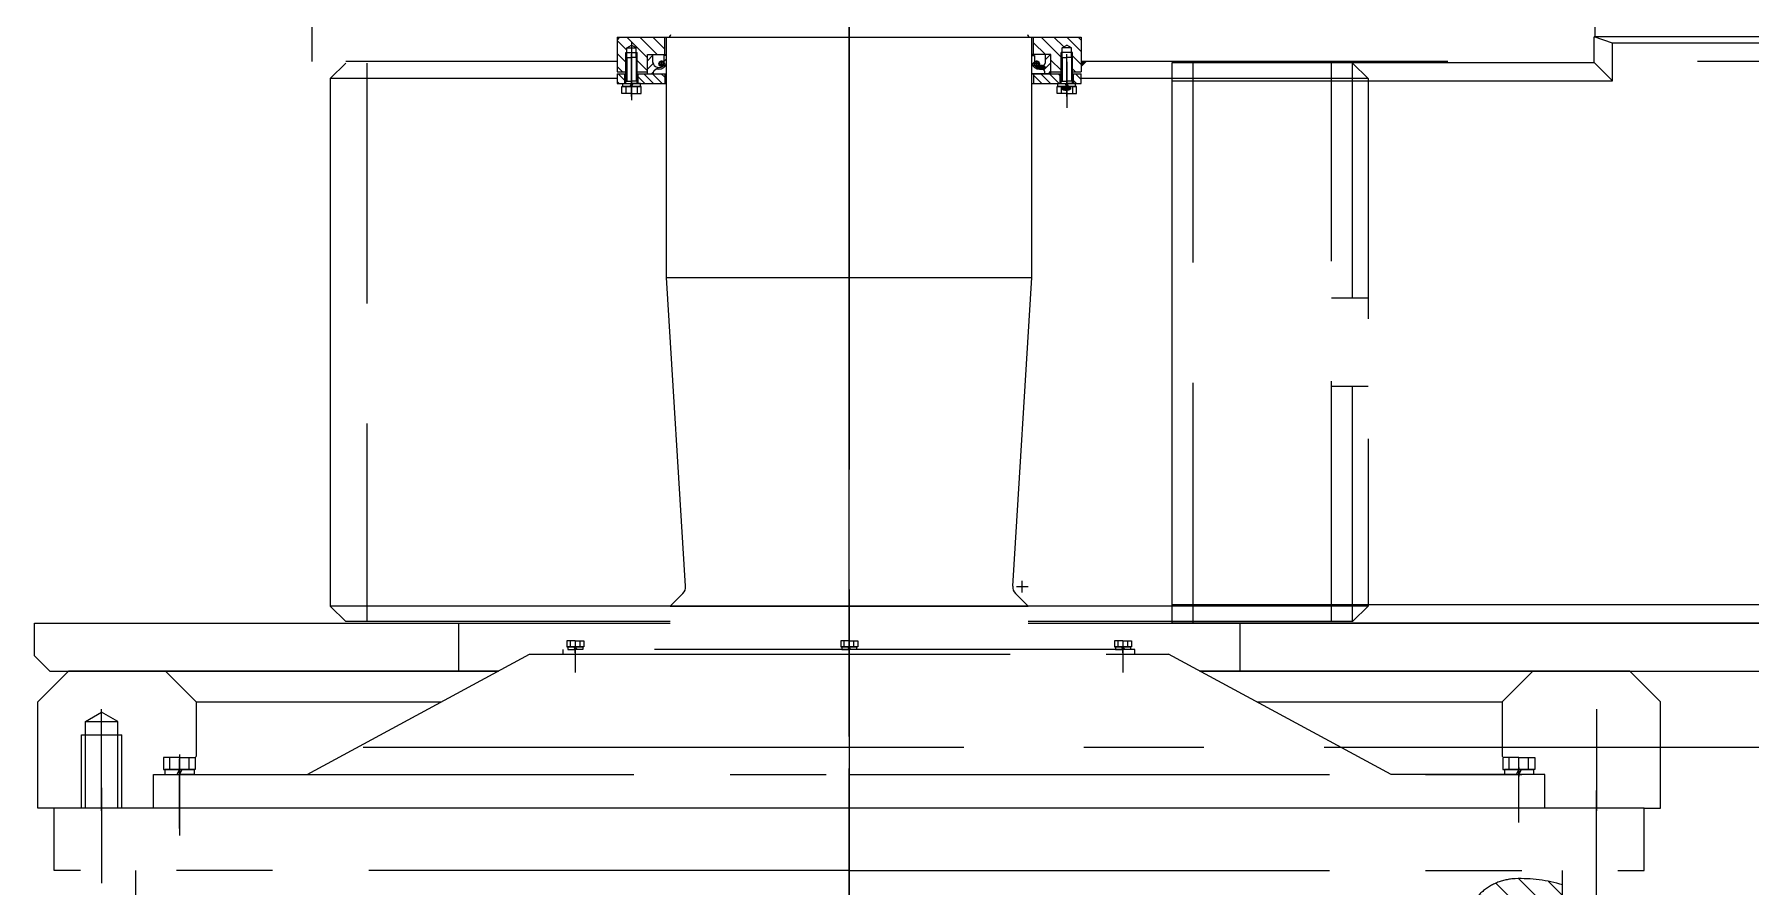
# Model space of a CAD drawing. Header units: millimetres. Extents: x -254 to 20771, y -723 to 14152.
# Drawn here: x 2806 to 4593, y 10558 to 11446 of the extents above; entities that cross this region are included whole.
import ezdxf
from ezdxf.enums import TextEntityAlignment as Align

# ---------------------------------------------------------------- set-up
doc = ezdxf.new("R2010")
doc.units = ezdxf.units.MM
doc.header["$LTSCALE"] = 500
for name, pattern in [('F', [0.75, 0.5, -0.25]), ('G', [2, 1.25, -0.25, 0.25, -0.25]), ('K', [2.5, 1.25, -0.25, 0.25, -0.25, 0.25, -0.25])]:
    doc.linetypes.add(name, pattern=pattern)
for name, color, linetype in [('01', 7, 'Continuous'), ('02', 1, 'Continuous'), ('04', 2, 'F'), ('05', 4, 'G'), ('07', 6, 'K')]:
    doc.layers.add(name, color=color, linetype=linetype)
doc.styles.get("Standard").update_dxf_attribs({"font": 'isocp', "width": 0.707, "bigfont": 'intecad.shx'})
pattern_1 = [(225, (5330.172, 13241.774), (-4.490128, 4.490128), [])]

# ---------------------------------------------------------------- blocks, each defined once
blk = doc.blocks.new('*U246')
at = {"layer": '01'}
for p, q in [((-9.2, 3.1), (-9.2, 0)), ((0, 3.1), (-9.2, 3.1)), ((-9.2, 0), (0, 0)), ((0, 0), (-1.8, 3.1)), ((0, 3.1), (1.8, 0)), ((0, 3.1), (9.2, 3.1)), ((9.2, 0), (0, 0)), ((9.2, 3.1), (9.2, 0))]:
    blk.add_line(p, q, dxfattribs=at)
at = {"layer": '05'}
blk.add_line((0, 5.2), (0, -2.1), dxfattribs=at)
blk = doc.blocks.new('*U259')
at = {"layer": '01'}
for p, q in [((-7.7, 2.6), (-7.7, 0)), ((0, 2.6), (-7.7, 2.6)), ((-7.7, 0), (0, 0)), ((0, 0), (-1.5, 2.6)), ((0, 2.6), (1.5, 0)), ((0, 2.6), (7.7, 2.6)), ((7.7, 0), (0, 0)), ((7.7, 2.6), (7.7, 0))]:
    blk.add_line(p, q, dxfattribs=at)
at = {"layer": '05'}
blk.add_line((0, 4.7), (0, -2.1), dxfattribs=at)
blk = doc.blocks.new('*U255')
at = {"layer": '01'}
for p, q in [((-15.1, 5), (-15.1, 0)), ((0, 5), (-15.1, 5)), ((-15.1, 0), (0, 0)), ((0, 0), (-2.9, 5)), ((0, 5), (2.9, 0)), ((0, 5), (15.1, 5)), ((15.1, 0), (0, 0)), ((15.1, 5), (15.1, 0))]:
    blk.add_line(p, q, dxfattribs=at)
at = {"layer": '05'}
blk.add_line((0, 7.1), (0, -2.1), dxfattribs=at)
blk = doc.blocks.new('tertty')
at = {"layer": '07', "linetype": 'K'}
h = blk.add_hatch(dxfattribs=at)
h.set_pattern_fill('_USER', color=6, scale=20, angle=45, style=0, pattern_type=0)
h.set_pattern_definition([(45, (-5209.08, 5752.893), (-14.14214, 14.14214), [])])
h.paths.add_polyline_path([(-2888, 8502.6), (-2888, 8472.6), (-2863.6, 8472.6, 0.085382), (-2857.1, 8521.8, 0.179709), (-2871.9, 8557.6), (-2871.9, 8557.6), (-2888, 8557.6)])
h.paths.add_polyline_path([(-2980.8, 8472.6), (-2948, 8472.6), (-2948, 8502.6), (-2948, 8557.6), (-2981.3, 8557.6, 0.122387), (-2993.4, 8533.9, 0.220977)])
at = {"layer": '07', "color": 6, "linetype": 'K', "ltscale": 0.8}
for p, q in [((-2848.6, 9215.1), (-2848.6, 10042.6)), ((-2848.6, 10042.6), (-2783.6, 10042.6)), ((-2783.6, 9215.1), (-2783.6, 10042.6)), ((-2861.7, 9993), (-2762.5, 9993)), ((-3348.6, 9957.6), (-2848.6, 9957.6)), ((-3348.6, 9957.6), (-2848.6, 9957.6)), ((-2783.6, 9939), (-2748.6, 9939)), ((-2748.6, 9939), (-2748.6, 9215.1)), ((-2748.6, 9939), (-2748.6, 9779)), ((-2731.1, 9928.5), (-2743.6, 9928.5)), ((-2743.6, 9928.5), (-2743.6, 9912)), ((-2743.6, 9922), (-2731.1, 9922)), ((-2731.1, 9912), (-2731.1, 9928.5)), ((-2728, 9912), (-2812.1, 9912)), ((-2804.7, 9912), (-2732.5, 9912)), ((-2743.6, 9895.6), (-2743.6, 9912)), ((-2743.6, 9902), (-2731.1, 9902)), ((-2731.1, 9912), (-2731.1, 9895.6)), ((-2731.1, 9895.6), (-2743.6, 9895.6)), ((-2748.6, 9779), (-2623.6, 9547.6)), ((-2623.6, 9547.6), (-2623.6, 8882.6)), ((-2623.6, 9547.6), (-2623.6, 8882.6)), ((-2623.6, 9512.6), (-2618.6, 9512.6)), ((-2620.6, 9512.6), (-2618.6, 9512.6)), ((-2618.6, 8917.6), (-2618.6, 9512.6)), ((-2622.2, 9500.1), (-2616.2, 9500.1)), ((-2622.2, 9500.1), (-2616.2, 9500.1)), ((-2560.5, 9215.1), (-4168.9, 9215.1)), ((-3394.8, 9215.1), (-2766, 9215.1)), ((-2848.6, 9215.1), (-2848.6, 8387.6)), ((-2783.6, 8387.6), (-2783.6, 9215.1)), ((-2748.6, 9215.1), (-2748.6, 8491.1)), ((-2622.2, 9215.1), (-2616.2, 9215.1)), ((-2622.2, 9215.1), (-2616.2, 9215.1)), ((-2622.2, 8930.1), (-2616.2, 8930.1)), ((-2622.2, 8930.1), (-2616.2, 8930.1)), ((-2622.2, 8930.1), (-2616.2, 8930.1)), ((-2623.6, 8917.6), (-2618.6, 8917.6)), ((-2748.6, 8651.1), (-2623.6, 8882.6)), ((-2748.6, 8491.1), (-2748.6, 8651.1)), ((-2731.1, 8534.6), (-2743.6, 8534.6)), ((-2743.6, 8534.6), (-2743.6, 8518.1)), ((-2743.6, 8528.1), (-2731.1, 8528.1)), ((-2731.1, 8518.1), (-2731.1, 8534.6)), ((-2798.7, 8518.1), (-2731.3, 8518.1)), ((-2743.6, 8501.6), (-2743.6, 8518.1)), ((-2743.6, 8508.1), (-2731.1, 8508.1)), ((-2731.1, 8518.1), (-2731.1, 8501.6)), ((-2783.6, 8491.1), (-2748.6, 8491.1)), ((-2783.6, 8491.1), (-2748.6, 8491.1)), ((-2731.1, 8501.6), (-2743.6, 8501.6)), ((-3348.6, 8472.6), (-2848.6, 8472.6)), ((-3348.6, 8472.6), (-2848.6, 8472.6)), ((-3348.6, 8472.6), (-2848.6, 8472.6)), ((-2881.5, 8437.2), (-2765.2, 8437.2)), ((-2848.6, 8387.6), (-2783.6, 8387.6))]:
    blk.add_line(p, q, dxfattribs=at)
at = {"layer": '07', "color": 6, "linetype": 'K'}
for p, q in [((-2609.6, 9508.9), (-2616, 9508.9)), ((-2616, 9508.9), (-2616, 9500.1)), ((-2609.6, 9500.1), (-2609.6, 9508.9)), ((-2609.5, 9500.1), (-2642.5, 9500.1)), ((-2616, 9505.1), (-2609.6, 9505.1)), ((-2616, 9491.2), (-2616, 9500.1)), ((-2616, 9495.1), (-2609.6, 9495.1)), ((-2609.6, 9491.2), (-2616, 9491.2)), ((-2609.6, 9500.1), (-2609.6, 9491.2)), ((-2616, 9223.9), (-2616, 9215.1)), ((-2609.6, 9223.9), (-2616, 9223.9)), ((-2609.6, 9215.1), (-2609.6, 9223.9)), ((-2609.5, 9215.1), (-2642.5, 9215.1)), ((-2616, 9220.1), (-2609.6, 9220.1)), ((-2616, 9206.2), (-2616, 9215.1)), ((-2616, 9210.1), (-2609.6, 9210.1)), ((-2609.6, 9206.2), (-2616, 9206.2)), ((-2609.6, 9215.1), (-2609.6, 9206.2)), ((-2616, 8938.9), (-2616, 8930.1)), ((-2609.6, 8938.9), (-2616, 8938.9)), ((-2609.6, 8930.1), (-2609.6, 8938.9)), ((-2609.5, 8930.1), (-2642.5, 8930.1)), ((-2616, 8935.1), (-2609.6, 8935.1)), ((-2616, 8921.2), (-2616, 8930.1)), ((-2616, 8925.1), (-2609.6, 8925.1)), ((-2609.6, 8921.2), (-2616, 8921.2)), ((-2609.6, 8930.1), (-2609.6, 8921.2))]:
    blk.add_line(p, q, dxfattribs=at)
blk.add_lwpolyline([(-2980.8, 8472.6, -0.220977), (-2993.4, 8533.9, -0.261059), (-2957, 8573.7, -0.065459), (-2924.4, 8579.8, -0.09888), (-2902.5, 8576.7, -0.055319), (-2884.7, 8568.1, -0.065786), (-2871.9, 8557.6, -0.179709), (-2857.1, 8521.8, -0.085382), (-2863.6, 8472.6, -0.033217)], format="xyb", dxfattribs=at)
at = {"layer": '07', "color": 6, "linetype": 'K', "ltscale": 0.8, "xscale": -1, "rotation": 270}
for p in [(-2748.6, 9912), (-2748.6, 8518.1)]:
    blk.add_blockref('*U255', p, dxfattribs=at)
at = {"layer": '07', "color": 6, "linetype": 'K', "rotation": 270}
for p in [(-2618.6, 9500.1), (-2618.6, 9215.1), (-2618.6, 8930.1)]:
    blk.add_blockref('*U259', p, dxfattribs=at)

msp = doc.modelspace()

# ---------------------------------------------------------------- hatches: boundary and pattern name
at = {"layer": '02', "linetype": 'Continuous'}
h = msp.add_hatch(dxfattribs=at)
h.set_pattern_fill('ANSI31', color=1, scale=3, angle=180, style=0)
h.set_pattern_definition([(135, (4990.189, 12919.424), (6.735192, 6.735192), [])])
h.paths.add_polyline_path([(3845.9319, 11424.7686), (3845.9319, 11442.7686), (3892.4319, 11442.7686), (3895.4319, 11439.7686), (3895.4319, 11435.1652), (3885.2319, 11429.384), (3885.2319, 11431.7686), (3880.4319, 11434.5399), (3875.6319, 11431.7686), (3875.6319, 11426.7686), (3874.4319, 11426.7686), (3874.4319, 11423.2628), (3863.9319, 11417.3115), (3863.9319, 11424.7686)])
h.paths.add_polyline_path([(3886.4319, 11421.6686), (3886.4319, 11426.7686), (3885.2319, 11426.7686), (3885.2319, 11429.384), (3895.4319, 11435.1652), (3895.4319, 11406.7686), (3886.4319, 11406.7686)])
h.paths.add_polyline_path([(3874.4319, 11406.7686), (3863.9319, 11406.7686), (3863.9319, 11417.3115), (3874.4319, 11423.2628), (3874.4319, 11421.6686)])
h.paths.add_polyline_path([(3443.9319, 11406.7686), (3433.4319, 11406.7686), (3433.4319, 11421.6686), (3433.4319, 11426.7686), (3432.2319, 11426.7686), (3432.2319, 11431.7686), (3427.4319, 11434.5399), (3422.6319, 11431.7686), (3422.6319, 11426.7686), (3421.4319, 11426.7686), (3421.4319, 11421.6686), (3421.4319, 11406.7686), (3412.4319, 11406.7686), (3412.4319, 11417.3686), (3412.4319, 11439.7686), (3415.4319, 11442.7686), (3461.9319, 11442.7686), (3461.9319, 11424.7686), (3443.9362, 11424.7686), (3443.9319, 11424.7686)])
h.paths.add_polyline_path([(3423.6094, 11434.7932), (3423.6094, 11425.3113), (3411.3017, 11425.3113), (3411.3017, 11434.7932)], flags=9)
h = msp.add_hatch(dxfattribs=at)
h.set_pattern_fill('ANSI31', color=1, scale=2, angle=90, style=0)
h.set_pattern_definition(pattern_1)
edge = h.paths.add_edge_path()
edge.add_line((3449.5704, 11416.4345), (3449.5704, 11424.7686))
edge.add_line((3449.5704, 11424.7686), (3443.9319, 11424.7686))
edge.add_line((3443.9319, 11424.7686), (3443.9319, 11404.7686))
edge.add_line((3443.9319, 11404.7686), (3449.5704, 11404.7686))
edge.add_line((3449.5704, 11404.7686), (3450.3834, 11404.7686))
edge.add_line((3450.3834, 11404.7686), (3450.3834, 11406.9533))
edge.add_ellipse((3452.3834, 11406.9533), major_axis=(1.4142, 1.4142), ratio=1, start_angle=78.7077576, end_angle=135, ccw=False)
edge.add_line((3451.2734, 11408.617), (3452.8511, 11409.6695))
edge.add_line((3452.8511, 11409.6695), (3455.8042, 11409.6695))
edge.add_ellipse((3456.4312, 11417.3134), major_axis=(5.4232, 5.4232), ratio=1, start_angle=220.3111997, end_angle=302.9648897)
edge.add_line((3463.9322, 11415.7142), (3463.9322, 11423.8574))
edge.add_line((3463.9322, 11423.8574), (3461.1728, 11423.8574))
edge.add_line((3461.1728, 11423.8574), (3461.1728, 11416.6502))
edge.add_ellipse((3458.7929, 11415.1726), major_axis=(-1.9809, 1.9809), ratio=1, start_angle=225, end_angle=256.8339341, ccw=False)
edge.add_ellipse((3458.7929, 11415.1726), major_axis=(1.9809, 1.9809), ratio=1, start_angle=261.5105759, end_angle=315, ccw=False)
edge.add_ellipse((3456.0682, 11417.9418), major_axis=(-4.7166, 4.7166), ratio=1, start_angle=58.0601433, end_angle=176.174461, ccw=False)
h = msp.add_hatch(dxfattribs=at)
h.set_pattern_fill('ANSI31', color=1, scale=2, angle=90, style=0)
h.set_pattern_definition(pattern_1)
edge = h.paths.add_edge_path()
edge.add_line((3858.2933, 11416.4345), (3858.2933, 11424.7686))
edge.add_line((3858.2933, 11424.7686), (3863.9319, 11424.7686))
edge.add_line((3863.9319, 11424.7686), (3863.9319, 11404.7686))
edge.add_line((3863.9319, 11404.7686), (3858.2933, 11404.7686))
edge.add_line((3858.2933, 11404.7686), (3857.4804, 11404.7686))
edge.add_line((3857.4804, 11404.7686), (3857.4804, 11406.9533))
edge.add_ellipse((3855.4804, 11406.9533), major_axis=(-1.4142, 1.4142), ratio=1, start_angle=225, end_angle=281.2922424)
edge.add_line((3856.5903, 11408.617), (3855.0127, 11409.6695))
edge.add_line((3855.0127, 11409.6695), (3852.0595, 11409.6695))
edge.add_ellipse((3851.4326, 11417.3134), major_axis=(-5.4232, 5.4232), ratio=1, start_angle=57.0351103, end_angle=139.6888003, ccw=False)
edge.add_line((3843.9316, 11415.7142), (3843.9316, 11423.8574))
edge.add_line((3843.9316, 11423.8574), (3846.6909, 11423.8574))
edge.add_line((3846.6909, 11423.8574), (3846.6909, 11416.6502))
edge.add_ellipse((3849.0709, 11415.1726), major_axis=(1.9809, 1.9809), ratio=1, start_angle=103.1660659, end_angle=135)
edge.add_ellipse((3849.0709, 11415.1726), major_axis=(-1.9809, 1.9809), ratio=1, start_angle=45, end_angle=98.4894241)
edge.add_ellipse((3851.7956, 11417.9418), major_axis=(4.7166, 4.7166), ratio=1, start_angle=183.825539, end_angle=301.9398567)
h = msp.add_hatch(dxfattribs=at)
h.set_pattern_fill('ANSI31', color=1, scale=2, angle=180, style=0)
h.set_pattern_definition([(135, (5330.172, 13241.774), (4.490128, 4.490128), [])])
h.paths.add_polyline_path([(3412.4319, 11404.7686), (3420.4319, 11404.7686), (3420.4319, 11394.7686), (3418.2319, 11394.7686), (3412.4319, 11394.7686)])
h.paths.add_polyline_path([(3434.4319, 11394.7686), (3434.4319, 11404.7686), (3461.9322, 11404.7686), (3461.9322, 11394.7686)])
h.paths.add_polyline_path([(3845.9316, 11394.7686), (3845.9316, 11404.7686), (3858.2933, 11404.7686), (3863.9319, 11404.7686), (3873.4319, 11404.7686), (3873.4319, 11394.7686), (3871.2319, 11394.7686)])
h.paths.add_polyline_path([(3895.4319, 11394.7686), (3887.4319, 11394.7686), (3887.4319, 11404.7686), (3895.4319, 11404.7686)])
msp.add_hatch(color=1, dxfattribs=at).paths.add_polyline_path([(3895.4319, 11417.3686), (3900.4319, 11417.3686), (3895.4319, 11412.3686)])

# ---------------------------------------------------------------- linework, layer by layer
for p, q in [((3094.9319, 11417.3686), (3094.9319, 11493.3686)), ((3129.9319, 11415.8686), (3113.9319, 11399.8686)), ((3412.4319, 11417.3686), (3129.9319, 11417.3686)), ((4276.9319, 11417.3686), (3895.4319, 11417.3686)), ((4177.9319, 11415.8686), (4193.9319, 11399.8686)), ((3113.9319, 11399.8686), (3113.9319, 10850.8686)), ((3412.4319, 11399.8686), (3113.9319, 11399.8686)), ((4193.9319, 11399.8686), (3895.4319, 11399.8686)), ((4193.9319, 10850.8686), (3113.9319, 10850.8686)), ((3113.9319, 10850.8686), (3129.9319, 10834.8686)), ((2805.9319, 10833.3686), (3467.6819, 10833.3686)), ((2805.9319, 10799.3686), (2805.9319, 10833.3686)), ((3467.6819, 10834.8686), (3129.9319, 10834.8686)), ((4177.9319, 10834.8686), (3840.1819, 10834.8686)), ((3840.1819, 10833.3686), (5895.9319, 10833.3686)), ((2805.9319, 10799.3686), (2821.9319, 10783.3686)), ((2809.4319, 10751.3686), (2841.4319, 10783.3686)), ((2821.9319, 10783.3686), (3288.8422, 10783.3686)), ((3288.8422, 10783.3686), (2841.4319, 10783.3686)), ((4019.0216, 10783.3686), (5895.9319, 10783.3686)), ((4466.4319, 10783.3686), (4019.0216, 10783.3686)), ((4498.4319, 10751.3686), (4466.4319, 10783.3686)), ((2809.4319, 10640.9686), (2809.4319, 10751.3686)), ((4498.4319, 10640.9686), (4498.4319, 10751.3686))]:
    msp.add_line(p, q)
at = {"layer": '01'}
for p, q in [((4429.9319, 11493.3686), (4429.9319, 11443.3686)), ((3412.4319, 11442.7686), (3895.4319, 11442.7686)), ((3412.4319, 11442.7686), (3412.4319, 11417.3686)), ((3461.9319, 11424.7686), (3461.9319, 11442.7686)), ((3463.9319, 11192.7686), (3463.9319, 11442.7686)), ((3843.9319, 11192.7686), (3843.9319, 11442.7686)), ((3845.9319, 11424.7686), (3845.9319, 11442.7686)), ((3895.4319, 11442.7686), (3895.4319, 11406.7686)), ((5913.9319, 11443.3686), (4429.4319, 11443.3686)), ((4448.4319, 11436.77), (4429.4319, 11443.3686)), ((4429.4319, 11416.3686), (4429.4319, 11443.3686)), ((4429.4319, 11416.3686), (4429.4319, 11443.3686)), ((3421.4319, 11394.7686), (3421.4319, 11421.6686)), ((3421.4319, 11421.6686), (3427.4319, 11421.6686)), ((3422.6319, 11431.7686), (3432.2319, 11431.7686)), ((3433.4319, 11421.6686), (3427.4319, 11421.6686)), ((3433.4319, 11394.7686), (3433.4319, 11421.6686)), ((3443.9319, 11424.7686), (3463.9322, 11424.7686)), ((3443.9319, 11404.7686), (3443.9319, 11424.7686)), ((3449.5704, 11416.4345), (3449.5704, 11424.7686)), ((3463.9322, 11423.8574), (3461.1728, 11423.8574)), ((3461.1728, 11423.8574), (3461.1728, 11416.6502)), ((3863.9319, 11424.7686), (3843.9316, 11424.7686)), ((3843.9316, 11423.8574), (3846.6909, 11423.8574)), ((3846.6909, 11423.8574), (3846.6909, 11416.6502)), ((3858.2933, 11416.4345), (3858.2933, 11424.7686)), ((3863.9319, 11404.7686), (3863.9319, 11424.7686)), ((3874.4319, 11421.6686), (3880.4319, 11421.6686)), ((3874.4319, 11394.7686), (3874.4319, 11421.6686)), ((3885.2319, 11431.7686), (3875.6319, 11431.7686)), ((3886.4319, 11421.6686), (3880.4319, 11421.6686)), ((3886.4319, 11394.7686), (3886.4319, 11421.6686)), ((5913.9319, 11436.77), (4448.4319, 11436.77)), ((4448.4319, 11397.3686), (4448.4319, 11436.77)), ((3412.4319, 11404.7686), (3412.4319, 11394.7686)), ((3449.5704, 11404.7686), (3463.9322, 11404.7686)), ((3450.3834, 11404.7686), (3450.3834, 11406.9533)), ((3451.2734, 11408.617), (3452.8511, 11409.6695)), ((3455.8042, 11409.6695), (3452.8511, 11409.6695)), ((3858.2933, 11404.7686), (3843.9316, 11404.7686)), ((3852.0595, 11409.6695), (3855.0127, 11409.6695)), ((3856.5903, 11408.617), (3855.0127, 11409.6695)), ((3857.4804, 11404.7686), (3857.4804, 11406.9533)), ((3989.9319, 10833.3686), (3989.9319, 11416.3686)), ((3989.9319, 11416.3686), (4429.4319, 11416.3686)), ((4429.4319, 11416.3686), (4448.4319, 11397.3686)), ((3417.4169, 11391.6686), (3427.4319, 11391.6686)), ((3417.4169, 11384.1686), (3417.4169, 11391.6686)), ((3421.4319, 11396.9186), (3427.4319, 11396.9186)), ((3421.4319, 11391.6686), (3421.4319, 11384.1686)), ((3433.4319, 11396.9186), (3427.4319, 11396.9186)), ((3437.4469, 11391.6686), (3427.4319, 11391.6686)), ((3433.4319, 11391.6686), (3433.4319, 11384.1686)), ((3437.4469, 11384.1686), (3437.4469, 11391.6686)), ((3870.4169, 11391.6686), (3880.4319, 11391.6686)), ((3870.4169, 11384.1686), (3870.4169, 11391.6686)), ((3874.4319, 11396.9186), (3880.4319, 11396.9186)), ((3874.4319, 11391.6686), (3874.4319, 11384.1686)), ((3886.4319, 11396.9186), (3880.4319, 11396.9186)), ((3890.4469, 11391.6686), (3880.4319, 11391.6686)), ((3886.4319, 11391.6686), (3886.4319, 11384.1686)), ((3890.4469, 11384.1686), (3890.4469, 11391.6686)), ((3989.9319, 11397.3686), (4448.4319, 11397.3686)), ((3427.4319, 11384.1686), (3417.4169, 11384.1686)), ((3427.4319, 11384.1686), (3437.4469, 11384.1686)), ((3880.4319, 11384.1686), (3870.4169, 11384.1686)), ((3880.4319, 11384.1686), (3890.4469, 11384.1686)), ((5913.9319, 10852.3686), (3989.9319, 10852.3686)), ((5913.9319, 10833.3686), (3989.9319, 10833.3686)), ((2973.7164, 10694.4686), (2974.4319, 10694.4686)), ((4334.1474, 10694.4686), (4333.4319, 10694.4686)), ((2826.4319, 10640.9686), (2809.4319, 10640.9686)), ((4481.4319, 10640.9686), (2826.4319, 10640.9686)), ((4481.4319, 10640.9686), (4498.4319, 10640.9686))]:
    msp.add_line(p, q, dxfattribs=at)
at = {"layer": '01', "color": 7, "linetype": 'Continuous'}
for p, q in [((3412.4319, 11439.7686), (3415.4319, 11442.7686)), ((3463.9322, 11442.7686), (3843.9316, 11442.7686)), ((3843.9316, 11432.7686), (3843.9316, 11442.7686)), ((3895.4319, 11439.7686), (3892.4319, 11442.7686)), ((3421.4319, 11426.7686), (3433.4319, 11426.7686)), ((3422.6319, 11431.7686), (3427.4319, 11434.5399)), ((3422.6319, 11426.7686), (3422.6319, 11431.7686)), ((3422.6319, 11421.6686), (3422.6319, 11426.7686)), ((3432.2319, 11431.7686), (3427.4319, 11434.5399)), ((3432.2319, 11426.7686), (3432.2319, 11431.7686)), ((3432.2319, 11421.6686), (3432.2319, 11426.7686)), ((3443.9319, 11424.7686), (3447.5236, 11424.7686)), ((3443.9319, 11424.7686), (3449.5704, 11424.7686)), ((3443.9362, 11424.7686), (3463.9322, 11424.7686)), ((3863.9276, 11424.7686), (3843.9316, 11424.7686)), ((3863.9319, 11424.7686), (3858.2933, 11424.7686)), ((3863.9319, 11424.7686), (3860.3402, 11424.7686)), ((3886.4319, 11426.7686), (3874.4319, 11426.7686)), ((3875.6319, 11431.7686), (3880.4319, 11434.5399)), ((3875.6319, 11426.7686), (3875.6319, 11431.7686)), ((3875.6319, 11421.6686), (3875.6319, 11426.7686)), ((3885.2319, 11431.7686), (3880.4319, 11434.5399)), ((3885.2319, 11426.7686), (3885.2319, 11431.7686)), ((3885.2319, 11421.6686), (3885.2319, 11426.7686)), ((3412.4319, 11417.3686), (3412.4319, 11406.7686)), ((3412.4319, 11406.7686), (3421.4319, 11406.7686)), ((3412.4319, 11404.7686), (3421.4319, 11404.7686)), ((3420.4319, 11394.7686), (3420.4319, 11404.7686)), ((3433.4319, 11406.7686), (3443.9319, 11406.7686)), ((3433.4319, 11404.7686), (3463.9322, 11404.7686)), ((3434.4319, 11394.7686), (3434.4319, 11404.7686)), ((3443.9319, 11404.7686), (3449.5704, 11404.7686)), ((3461.9322, 11404.7686), (3461.9322, 11394.7686)), ((3843.9316, 11404.7686), (3874.4319, 11404.7686)), ((3845.9316, 11404.7686), (3845.9316, 11394.7686)), ((3863.9319, 11404.7686), (3858.2933, 11404.7686)), ((3863.9319, 11406.7686), (3874.4319, 11406.7686)), ((3873.4319, 11394.7686), (3873.4319, 11404.7686)), ((3886.4319, 11406.7686), (3895.4319, 11406.7686)), ((3886.4319, 11404.7686), (3895.4319, 11404.7686)), ((3887.4319, 11394.7686), (3887.4319, 11404.7686)), ((3895.4319, 11394.7686), (3895.4319, 11404.7686)), ((3412.4319, 11394.7686), (3463.9322, 11394.7686)), ((3843.9316, 11394.7686), (3895.4319, 11394.7686)), ((3483.7413, 10871.8052), (3463.9322, 11192.7686)), ((3463.9322, 11192.7686), (3843.9316, 11192.7686)), ((3824.1224, 10871.8052), (3843.9316, 11192.7686)), ((3467.6819, 10850.9686), (3480.8314, 10864.1182)), ((3467.6819, 10850.9686), (3840.1819, 10850.9686)), ((3840.1819, 10850.9686), (3827.0324, 10864.1182)), ((3247.4319, 10833.3686), (3247.4319, 10783.3686)), ((4060.4319, 10833.3686), (4060.4319, 10783.3686)), ((2974.4319, 10751.3686), (2942.4319, 10783.3686)), ((4333.4319, 10751.3686), (4365.4319, 10783.3686)), ((2974.4319, 10751.3686), (2974.4319, 10694.4686)), ((2974.4319, 10751.3686), (3229.5881, 10751.3686)), ((4078.2756, 10751.3686), (4333.4319, 10751.3686)), ((4333.4319, 10751.3686), (4333.4319, 10694.4686)), ((2859.1319, 10730.9686), (2875.9319, 10740.6681)), ((2859.1319, 10640.9686), (2859.1319, 10730.9686)), ((2859.1319, 10730.9686), (2892.7319, 10730.9686)), ((2892.7319, 10730.9686), (2875.9319, 10740.6681)), ((2892.7319, 10640.9686), (2892.7319, 10730.9686)), ((2854.9319, 10640.9686), (2854.9319, 10716.9686)), ((2854.9319, 10716.9686), (2896.9319, 10716.9686)), ((2896.9319, 10640.9686), (2896.9319, 10716.9686))]:
    msp.add_line(p, q, dxfattribs=at)
at = {"layer": '01'}
for centre, radius in [((3458.7929, 11415.1726), 2.8014), ((3458.7929, 11415.1726), 2.1023), ((3849.0709, 11415.1726), 2.8014), ((3849.0709, 11415.1726), 2.1023)]:
    msp.add_circle(centre, radius, dxfattribs=at)
at = {"layer": '01', "color": 7, "linetype": 'Continuous'}
for centre, radius, start, end in [((3465.2524, 11445.7686), 3, 270, 0), ((3842.6114, 11445.7686), 3, 180, 270), ((3473.7603, 10871.1892), 10, 315, 3.5316936), ((3834.1034, 10871.1892), 10, 176.4683064, 225)]:
    msp.add_arc(centre, radius, start, end, dxfattribs=at)
at = {"layer": '01'}
for centre, radius, start, end in [((3456.0682, 11417.9418), 6.6703, 193.0601433, 311.174461), ((3452.3834, 11406.9533), 2, 123.7077576, 180), ((3456.4312, 11417.3134), 7.6696, 265.3111997, 347.9648897), ((3851.4326, 11417.3134), 7.6696, 192.0351103, 274.6888003), ((3851.7956, 11417.9418), 6.6703, 228.825539, 346.9398567), ((3855.4804, 11406.9533), 2, 0, 56.2922424)]:
    msp.add_arc(centre, radius, start, end, dxfattribs=at)
at = {"layer": '02', "color": 1, "linetype": 'Continuous'}
for p, q in [((3421.4319, 11421.6686), (3421.4319, 11426.7686)), ((3433.4319, 11421.6686), (3433.4319, 11426.7686)), ((3874.4319, 11421.6686), (3874.4319, 11426.7686)), ((3886.4319, 11421.6686), (3886.4319, 11426.7686)), ((3895.4319, 11412.3686), (3900.4319, 11417.3686))]:
    msp.add_line(p, q, dxfattribs=at)
at = {"layer": '02'}
for p, q in [((3422.6319, 11421.6686), (3422.6319, 11396.9186)), ((3432.2319, 11421.6686), (3432.2319, 11396.9186)), ((3875.6319, 11421.6686), (3875.6319, 11396.9186)), ((3885.2319, 11421.6686), (3885.2319, 11396.9186))]:
    msp.add_line(p, q, dxfattribs=at)
at = {"layer": '04', "color": 2, "linetype": 'F'}
for p, q in [((3151.9319, 11415.8686), (3151.9319, 10834.8686)), ((4011.9319, 10833.3686), (4011.9319, 11416.3686)), ((4155.9319, 10834.8686), (4155.9319, 11415.8686)), ((4177.9319, 11171.3686), (4177.9319, 11415.8686)), ((11911.9319, 11417.3686), (4429.4319, 11417.3686)), ((4193.9319, 11399.8686), (4193.9319, 10850.8686)), ((4193.9319, 11171.3686), (4155.9319, 11171.3686)), ((4193.9319, 11079.3686), (4155.9319, 11079.3686)), ((4177.9319, 10834.8686), (4177.9319, 11079.3686)), ((4177.9319, 10834.8686), (4193.9319, 10850.8686))]:
    msp.add_line(p, q, dxfattribs=at)
at = {"layer": '05', "color": 4, "linetype": 'G'}
for p, q in [((3653.9319, 10905.2178), (3653.9319, 11880.4402)), ((3653.9319, 11618.1502), (3653.9319, 10559.212)), ((3653.9319, 11559.5918), (3653.9319, 11348.2501)), ((3653.9319, 11559.5918), (3653.9319, 11348.2501)), ((3427.4319, 11437.6909), (3427.4319, 11377.4405)), ((3880.4319, 11417.1149), (3880.4319, 11369.4405)), ((3653.9319, 10715.4348), (3653.9319, 10905.2178)), ((3840.1599, 10871.1892), (3828.047, 10871.1892)), ((3834.1034, 10865.1328), (3834.1034, 10877.2457)), ((3653.8319, 10864.0205), (3653.8319, 10323.0247)), ((3148.1989, 10704.2686), (12317.9215, 10704.2686))]:
    msp.add_line(p, q, dxfattribs=at)
at = {"layer": '05'}
for p, q in [((3427.4319, 11381.1037), (3427.4319, 11425.2175)), ((3880.4319, 11381.1037), (3880.4319, 11425.2175)), ((3455.6175, 11415.1726), (3462.1713, 11415.1726)), ((3458.7929, 11418.7029), (3458.7929, 11411.5763)), ((3852.2463, 11415.1726), (3845.6924, 11415.1726)), ((3849.0709, 11418.7029), (3849.0709, 11411.5763)), ((2875.9319, 10637.9686), (2875.9319, 10743.6681)), ((4431.9319, 10637.9686), (4431.9319, 10743.6681)), ((3653.9319, 10525.9686), (3653.9319, 10681.9686))]:
    msp.add_line(p, q, dxfattribs=at)

# ---------------------------------------------------------------- block references
at = {"layer": '01', "rotation": 90}
msp.add_blockref('tertty', (12868.9954, 13424.559), dxfattribs=at)
at = {"layer": '02', "extrusion": (0, 0, -1), "zscale": -1, "rotation": 180}
msp.add_blockref('*U246', (-3427.4319, 11394.7686), dxfattribs=at)
at = {"layer": '02', "rotation": 180}
msp.add_blockref('*U246', (3880.4319, 11394.7686), dxfattribs=at)

# ---------------------------------------------------------------- texts
at = {"layer": '02', "text_generation_flag": 4, "width": 0.605172}
for p, p2 in [((3858.8438, 11414.5938), (3858.8438, 11408.5938)), ((3885.4319, 11392.572), (3885.4319, 11386.572))]:
    msp.add_text('●', height=10, rotation=270, dxfattribs=at).set_placement(p, p2, align=Align.FIT)

doc.saveas('drawing.dxf')
